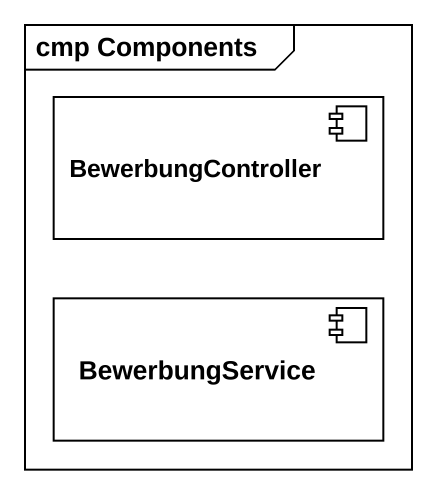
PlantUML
@startuml
mainframe cmp Components
component BewerbungController
component BewerbungService
@enduml
